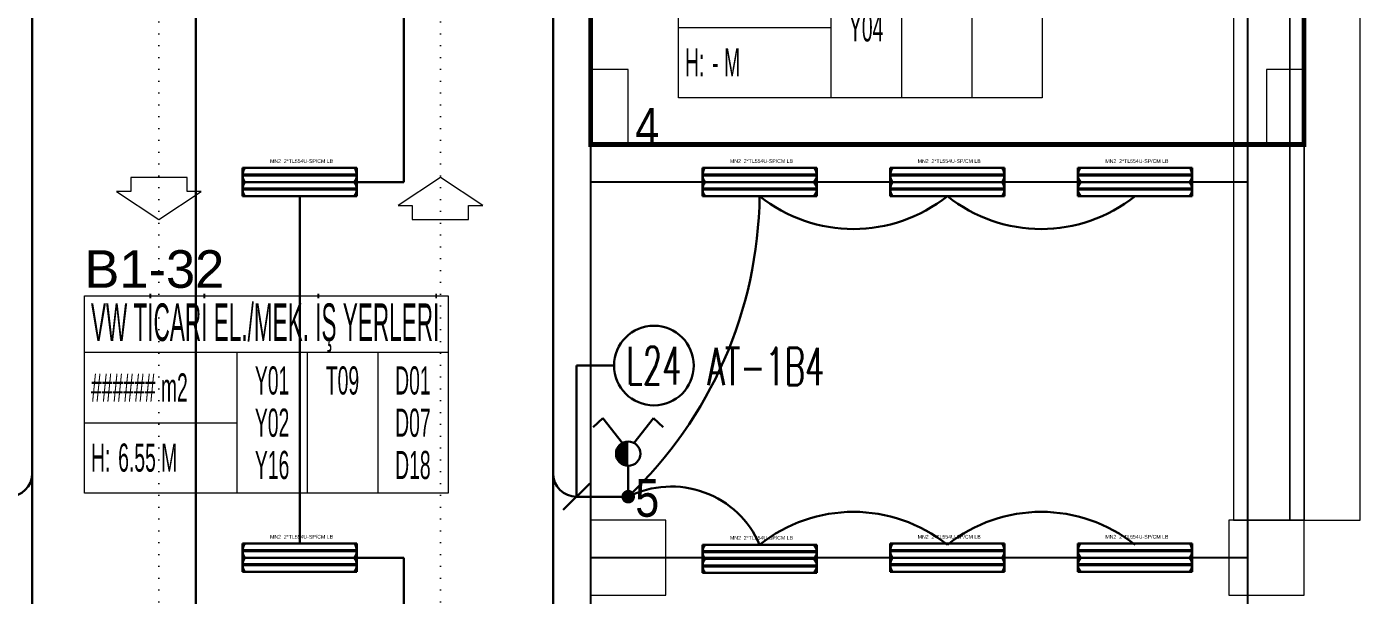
# Model space of a CAD drawing. Header units: metres. Extents: x -13316 to 152404, y -3899 to 30226.
# Drawn here: x 61779 to 63200, y 1920 to 2525 of the extents above; entities that cross this region are included whole.
import ezdxf
from ezdxf.enums import TextEntityAlignment as Align

# ---------------------------------------------------------------- set-up
doc = ezdxf.new("R2010")
doc.units = ezdxf.units.M
doc.header["$LTSCALE"] = 100
doc.header["$MEASUREMENT"] = 0
doc.header["$PDMODE"] = 1
doc.linetypes.add('DOT2', pattern=[0.125, 0, -0.125])
doc.linetypes.add('HIDDEN', pattern=[0.375, 0.25, -0.125])
doc.layers.get('0').update_dxf_attribs({"color": 9, "lineweight": 9})
for name, color, linetype, lineweight in [('00', 9, 'Continuous', 9), ('01', 9, 'Continuous', 9), ('05', 9, 'Continuous', 9), ('06D', 9, 'Continuous', 9), ('20', 9, 'DOT2', 9), ('21', 9, 'Continuous', 9), ('21_mahal200', 9, 'Continuous', 9), ('E-2x54 W SIVAÜSTÜ FLUORESAN YÜKSEK TAVAN ARMATÜRÜ', 7, 'Continuous', 30), ('E-KABLO', 7, 'Continuous', 30), ('E-KOMÜTATÖR ANAHTAR (ETANŞ)', 7, 'Continuous', 30), ('E-LINYE', 7, 'Continuous', 30)]:
    doc.layers.add(name, color=color, linetype=linetype, lineweight=lineweight)
doc.styles.add('Arial', font='arial.ttf', dxfattribs={"height": 2.5})
doc.styles.add('E-YAZI', font='txttw.shx')
doc.styles.add('MuuM_TEXT-STANDART', font='ARIALN.TTF')

# ---------------------------------------------------------------- blocks, each defined once
blk = doc.blocks.new('2x54 W SIVAÜSTÜ FLUORESAN YÜKSEK TAVAN ARMATÜRÜ')
at = {"layer": 'E-2x54 W SIVAÜSTÜ FLUORESAN YÜKSEK TAVAN ARMATÜRÜ', "color": 4}
for p, q in [((-60.8, 15), (-60.8, -15)), ((-60.8, 15), (60.8, 15)), ((60.8, 15), (60.8, 0)), ((-60, 0), (-15, 0)), ((15, 0), (60, 0)), ((60.8, 0), (60.8, -15)), ((-60.8, -15), (60.8, -15))]:
    blk.add_line(p, q, dxfattribs=at)
at = {"layer": 'E-2x54 W SIVAÜSTÜ FLUORESAN YÜKSEK TAVAN ARMATÜRÜ', "color": 7}
for p, q in [((-60.8, 0), (60.8, 0)), ((-59.3, 8), (59.3, 8)), ((-59.2, 7), (59.4, 7)), ((-59.3, -7), (59.3, -7)), ((-59.2, -8), (59.4, -8))]:
    blk.add_line(p, q, dxfattribs=at)
for centre in [(-59.2, 7.6), (-59.2, 7.3), (59.4, 7.6), (59.4, 7.3), (-59.2, -7.4), (-59.2, -7.7), (59.4, -7.4), (59.4, -7.7)]:
    blk.add_circle(centre, 0.11, dxfattribs=at)
for centre, radius, start, end in [((-48.7, 7.5), 12.1, 141.86, 218.14), ((48.7, 7.5), 12.1, 321.86, 38.14), ((-59.1, 7.5), 0.515, 106.8674, 266.7612), ((-59.3, 7.5), 0.519, 289.2244, 84.4042), ((59.5, 7.5), 0.515, 106.8674, 266.7612), ((59.3, 7.5), 0.519, 289.2244, 84.4042), ((-48.7, -7.5), 12.1, 141.86, 218.14), ((-59.1, -7.5), 0.515, 106.8674, 266.7612), ((-59.3, -7.5), 0.519, 289.2244, 84.4042), ((48.7, -7.5), 12.1, 321.86, 38.14), ((59.5, -7.5), 0.515, 106.8674, 266.7612), ((59.3, -7.5), 0.519, 289.2244, 84.4042)]:
    blk.add_arc(centre, radius, start, end, dxfattribs=at)
at = {"layer": 'E-2x54 W SIVAÜSTÜ FLUORESAN YÜKSEK TAVAN ARMATÜRÜ', "color": 7, "style": 'Arial'}
blk.add_text('MN2  2*TL554U-SP/CM LB', height=3.951, dxfattribs=at).set_placement((-31.6, 20.4))
blk = doc.blocks.new('100_KOMÜTATÖR ANAHTAR (ETANŞ)')
at = {"layer": 'E-KOMÜTATÖR ANAHTAR (ETANŞ)', "color": 4}
for p, q in [((-1.695, 5.222), (-2.326, 4.622)), ((-0.372, 3.563), (-1.695, 5.222)), ((0.372, 3.563), (1.695, 5.222)), ((1.695, 5.222), (2.326, 4.622)), ((0, 2.053), (0, 0))]:
    blk.add_line(p, q, dxfattribs=at)
at = {"layer": 'E-KOMÜTATÖR ANAHTAR (ETANŞ)', "color": 4, "const_width": 0.81}
blk.add_lwpolyline([(0, 3.268, 0.414214), (-0.405, 2.863, 0.414214), (0, 2.458, 0.414214)], format="xyb", dxfattribs=at)
at = {"layer": 'E-KOMÜTATÖR ANAHTAR (ETANŞ)', "color": 4}
blk.add_circle((0, 2.863), 0.81, dxfattribs=at)
blk = doc.blocks.new('p-kolon_80x80')
blk.add_lwpolyline([(-40, -40), (40, -40), (40, 40), (-40, 40)], close=True)
blk = doc.blocks.new('1.bod.mimari.elk')
at = {"layer": '01'}
for points in [[(6060, -6550), (6100, -6550), (6100, -6470), (6060, -6470), (6060, -6550)], [(6780, -6550), (6820, -6550), (6820, -6470), (6780, -6470), (6780, -6550)]]:
    blk.add_lwpolyline(points, dxfattribs=at)
for p in [(6100, -6990), (6780, -6990)]:
    blk.add_blockref('p-kolon_80x80', p, dxfattribs=at)
blk = doc.blocks.new('p-işyeri')
at = {"color": 0, "const_width": 2}
blk.add_lwpolyline([(200, 0), (200, 700), (-200, 700), (-200, 0)], close=True, dxfattribs=at)
blk = doc.blocks.new('p-birim')
blk.add_lwpolyline([(0, 0), (1, 0), (1, 1), (0, 1)], close=True)
blk = doc.blocks.new('0_arrow1')
at = {"linetype": 'ByBlock', "lineweight": -2}
blk.add_lwpolyline([(15, -22.5), (-15, -22.5), (-15, -15), (-22.5, -15), (0, 0), (22.5, -15), (15, -15)], close=True, dxfattribs=at)
blk.add_point((0, 0))
blk = doc.blocks.new('0_roomno2')
blk.add_lwpolyline([(19.375, -10.5), (0, -10.5), (0, 0), (19.375, 0)], close=True)
for points in [[(0, -3), (19.375, -3)], [(8.125, -3), (8.125, -10.5)], [(11.875, -3), (11.875, -10.5)], [(15.625, -3), (15.625, -10.5)], [(0, -6.75), (8.125, -6.75)]]:
    blk.add_lwpolyline(points)
at = {"style": 'MuuM_TEXT-STANDART', "width": 0.6}
blk.add_text('H:', height=1.5, dxfattribs=at).set_placement((0.35, -8.608), align=Align.MIDDLE_LEFT)
at = {"style": 'Arial'}
blk.add_attdef('ODANO', (0, 1.17), '', height=2, dxfattribs=at)
blk.add_attdef('MEKANADI', text='', height=2, dxfattribs=at).set_placement((0.35, -3), align=Align.BOTTOM_LEFT)
at = {"style": 'MuuM_TEXT-STANDART', "width": 0.6}
for tag, p in [('M2', (0.35, -4.875)), ('TEMIZTAVANYUKSEKLIGI', (1.8, -8.608))]:
    blk.add_attdef(tag, text='', height=1.5, dxfattribs=at).set_placement(p, align=Align.MIDDLE_LEFT)
for tag, p in [('YER01', (10, -4.5)), ('TAVAN01', (13.75, -4.5)), ('DUVAR01', (17.5, -4.5)), ('YER02', (10, -6.75)), ('TAVAN02', (13.75, -6.75)), ('DUVAR02', (17.5, -6.75)), ('YER03', (10, -9)), ('TAVAN03', (13.75, -9)), ('DUVAR03', (17.5, -9))]:
    blk.add_attdef(tag, text='', height=1.5, dxfattribs=at).set_placement(p, align=Align.MIDDLE_CENTER)
blk = doc.blocks.new('1.bod.mimari1.elk')
at = {"layer": '00'}
blk.add_lwpolyline([(6820, -6950), (6820, -6230), (6805, -6230), (6805, -6950)], close=True, dxfattribs=at)
at = {"layer": '06D', "linetype": 'DOT2'}
for points in [[(5600, -2652.1), (5600, -7740, 0.4142136), (6200, -8340)], [(5900, -2652.1), (5900, -7740, 0.4142136), (6200, -8040)]]:
    blk.add_lwpolyline(points, format="xyb", dxfattribs=at)
at = {"layer": '20', "ltscale": 2, "const_width": 5}
blk.add_lwpolyline([(6820, -6550), (6060, -6550), (6060, -4550), (6820, -4550)], close=True, dxfattribs=at)
at = {"layer": '05', "xscale": 60, "yscale": 720, "rotation": 180}
blk.add_blockref('p-birim', (6805, -6230), dxfattribs=at)
at = {"layer": '05', "xscale": 60.00000000000003, "yscale": 720}
blk.add_blockref('p-birim', (6820, -6950), dxfattribs=at)
at = {"layer": '06D', "color": 89, "linetype": 'HIDDEN', "true_color": 0x2e4d23, "rotation": 90}
for p in [(6760, -6390), (6760, -6790), (6760, -7190)]:
    blk.add_blockref('p-işyeri', p, dxfattribs=at)
at = {"layer": '06D', "xscale": -2, "yscale": 2, "zscale": 2, "rotation": 180}
blk.add_blockref('0_arrow1', (5600, -6630), dxfattribs=at)
at = {"layer": '06D', "xscale": -2, "yscale": 2, "zscale": 2}
blk.add_blockref('0_arrow1', (5900, -6585), dxfattribs=at)
at = {"layer": '21_mahal200'}
ref = blk.add_blockref('0_roomno2', (6153.51, -6290.28), dxfattribs=dict(at, xscale=20, yscale=20, zscale=20))
ref.add_attrib('ODANO', 'B1-37', (6153.51, -6281.64), dxfattribs={"layer": '0', "height": 40, "style": 'Arial'})
ref.add_attrib('MEKANADI', 'M03 Y.MERD.', dxfattribs={"layer": '0', "height": 40, "style": 'Arial'}).set_placement((6160.51, -6350.28), align=Align.BOTTOM_LEFT)
ref.add_attrib('M2', '##### m2', dxfattribs={"layer": '0', "height": 30, "style": 'MuuM_TEXT-STANDART', "width": 0.6}).set_placement((6160.51, -6387.78), align=Align.MIDDLE_LEFT)
ref.add_attrib('TEMIZTAVANYUKSEKLIGI', '- M', dxfattribs={"layer": '0', "height": 30, "style": 'MuuM_TEXT-STANDART', "width": 0.6}).set_placement((6189.51, -6462.44), align=Align.MIDDLE_LEFT)
ref.add_attrib('YER01', 'Y03', dxfattribs={"layer": '0', "height": 30, "style": 'MuuM_TEXT-STANDART', "width": 0.6}).set_placement((6353.51, -6380.28), align=Align.MIDDLE_CENTER)
ref.add_attrib('TAVAN01', 'T09', dxfattribs={"layer": '0', "height": 30, "style": 'MuuM_TEXT-STANDART', "width": 0.6}).set_placement((6428.51, -6380.28), align=Align.MIDDLE_CENTER)
ref.add_attrib('DUVAR01', 'D07', dxfattribs={"layer": '0', "height": 30, "style": 'MuuM_TEXT-STANDART', "width": 0.6}).set_placement((6503.51, -6380.28), align=Align.MIDDLE_CENTER)
ref.add_attrib('YER02', 'Y04', dxfattribs={"layer": '0', "height": 30, "style": 'MuuM_TEXT-STANDART', "width": 0.6}).set_placement((6353.51, -6425.28), align=Align.MIDDLE_CENTER)
ref = blk.add_blockref('0_roomno2', (5520.6, -6711.22), dxfattribs=dict(at, xscale=20, yscale=20, zscale=20))
ref.add_attrib('ODANO', 'B1-32', (5520.6, -6702.58), dxfattribs={"layer": '0', "height": 40, "style": 'Arial'})
ref.add_attrib('MEKANADI', 'VW TİCARİ EL./MEK. İŞ YERLERİ', dxfattribs={"layer": '0', "height": 40, "style": 'Arial', "width": 0.43}).set_placement((5527.6, -6771.22), align=Align.BOTTOM_LEFT)
ref.add_attrib('M2', '###### m2', dxfattribs={"layer": '0', "height": 30, "style": 'MuuM_TEXT-STANDART', "width": 0.6}).set_placement((5527.6, -6808.72), align=Align.MIDDLE_LEFT)
ref.add_attrib('TEMIZTAVANYUKSEKLIGI', '6.55 M', dxfattribs={"layer": '0', "height": 30, "style": 'MuuM_TEXT-STANDART', "width": 0.6}).set_placement((5556.6, -6883.38), align=Align.MIDDLE_LEFT)
ref.add_attrib('YER01', 'Y01', dxfattribs={"layer": '0', "height": 30, "style": 'MuuM_TEXT-STANDART', "width": 0.6}).set_placement((5720.6, -6801.22), align=Align.MIDDLE_CENTER)
ref.add_attrib('TAVAN01', 'T09', dxfattribs={"layer": '0', "height": 30, "style": 'MuuM_TEXT-STANDART', "width": 0.6}).set_placement((5795.6, -6801.22), align=Align.MIDDLE_CENTER)
ref.add_attrib('DUVAR01', 'D01', dxfattribs={"layer": '0', "height": 30, "style": 'MuuM_TEXT-STANDART', "width": 0.6}).set_placement((5870.6, -6801.22), align=Align.MIDDLE_CENTER)
ref.add_attrib('YER02', 'Y02', dxfattribs={"layer": '0', "height": 30, "style": 'MuuM_TEXT-STANDART', "width": 0.6}).set_placement((5720.6, -6846.22), align=Align.MIDDLE_CENTER)
ref.add_attrib('DUVAR02', 'D07', dxfattribs={"layer": '0', "height": 30, "style": 'MuuM_TEXT-STANDART', "width": 0.6}).set_placement((5870.6, -6846.22), align=Align.MIDDLE_CENTER)
ref.add_attrib('YER03', 'Y16', dxfattribs={"layer": '0', "height": 30, "style": 'MuuM_TEXT-STANDART', "width": 0.6}).set_placement((5720.6, -6891.22), align=Align.MIDDLE_CENTER)
ref.add_attrib('DUVAR03', 'D18', dxfattribs={"layer": '0', "height": 30, "style": 'MuuM_TEXT-STANDART', "width": 0.6}).set_placement((5870.6, -6891.22), align=Align.MIDDLE_CENTER)
at = {"layer": '21', "style": 'MuuM_TEXT-STANDART'}
for s, p in [('4', (6107.52, -6563.02)), ('5', (6107.52, -6958.33))]:
    blk.add_text(s, height=40, dxfattribs=at).set_placement(p, align=Align.BOTTOM_LEFT)

msp = doc.modelspace()

# ---------------------------------------------------------------- linework, layer by layer
at = {"layer": 'E-KABLO', "color": 6}
for p, q in [((62180.8, 2360), (62180.8, 3160)), ((61959.2, 2760), (61959.2, 1585)), ((62180.8, 2360), (62130.8, 2360)), ((62070, 2345), (62070, 1975)), ((62420, 2025), (62365, 2025)), ((62130.8, 1960), (62180.8, 1960)), ((62180.8, 1960), (62180.8, 1225))]:
    msp.add_line(p, q, dxfattribs=at)
at = {"layer": 'E-KABLO', "color": 5}
for p, q in [((61785, 2800), (61785, 2050)), ((62340, 2720), (62340, 2050)), ((61785, 2050), (61785, 1585)), ((62340, 2050), (62340, 1250))]:
    msp.add_line(p, q, dxfattribs=at)
at = {"layer": 'E-KABLO', "color": 4, "linetype": 'Continuous', "const_width": 7.2}
msp.add_lwpolyline([(62423.6, 2025, 1), (62416.4, 2025, 1)], format="xyb", close=True, dxfattribs=at)
at = {"layer": 'E-KABLO', "color": 6}
for centre, radius, start, end in [((62110.46, 2351.05), 449.58, 313.51195, 359.2293), ((62660, 2470.36), 160.36, 231.41991, 308.58009), ((62860, 2470.36), 160.36, 231.41991, 308.58009), ((61760, 2050), 25, 270, 0), ((62365, 2050), 25, 180, 270), ((62465.86, 1933.36), 102.48, 23.27553, 116.58688), ((62660, 1848.5), 160.36, 51.41991, 128.58009), ((62860, 1848.5), 160.36, 51.41991, 128.58009)]:
    msp.add_arc(centre, radius, start, end, dxfattribs=at)
at = {"layer": 'E-LINYE', "color": 7, "linetype": 'Continuous'}
for p, q in [((62365, 2025), (62365, 2164.6)), ((62404.97, 2164.6), (62365, 2164.6)), ((62379.14, 2039.14), (62350.86, 2010.86))]:
    msp.add_line(p, q, dxfattribs=at)
msp.add_circle((62447.41, 2164.6), 42.44, dxfattribs=at)

# ---------------------------------------------------------------- block references
at = {"layer": '06D'}
for name in ['1.bod.mimari.elk', '1.bod.mimari1.elk']:
    msp.add_blockref(name, (56320, 8950), dxfattribs=at)
at = {"layer": 'E-2x54 W SIVAÜSTÜ FLUORESAN YÜKSEK TAVAN ARMATÜRÜ', "color": 6}
for p in [(62070, 2360), (62560, 2360), (62760, 2360), (62960, 2360), (62070, 1960), (62560, 1958.85), (62760, 1960), (62960, 1960)]:
    msp.add_blockref('2x54 W SIVAÜSTÜ FLUORESAN YÜKSEK TAVAN ARMATÜRÜ', p, dxfattribs=at)
at = {"layer": 'E-KOMÜTATÖR ANAHTAR (ETANŞ)', "xscale": 16, "yscale": 16, "zscale": 16}
msp.add_blockref('100_KOMÜTATÖR ANAHTAR (ETANŞ)', (62420, 2025), dxfattribs=at)

# ---------------------------------------------------------------- texts
at = {"layer": 'E-LINYE', "color": 3, "linetype": 'Continuous', "style": 'E-YAZI', "width": 0.6}
for s, p in [('L24', (62447.41, 2164.6)), ('AT-1B4', (62566.77, 2163.66))]:
    msp.add_text(s, height=40, dxfattribs=at).set_placement(p, align=Align.MIDDLE_CENTER)

doc.saveas('drawing.dxf')
